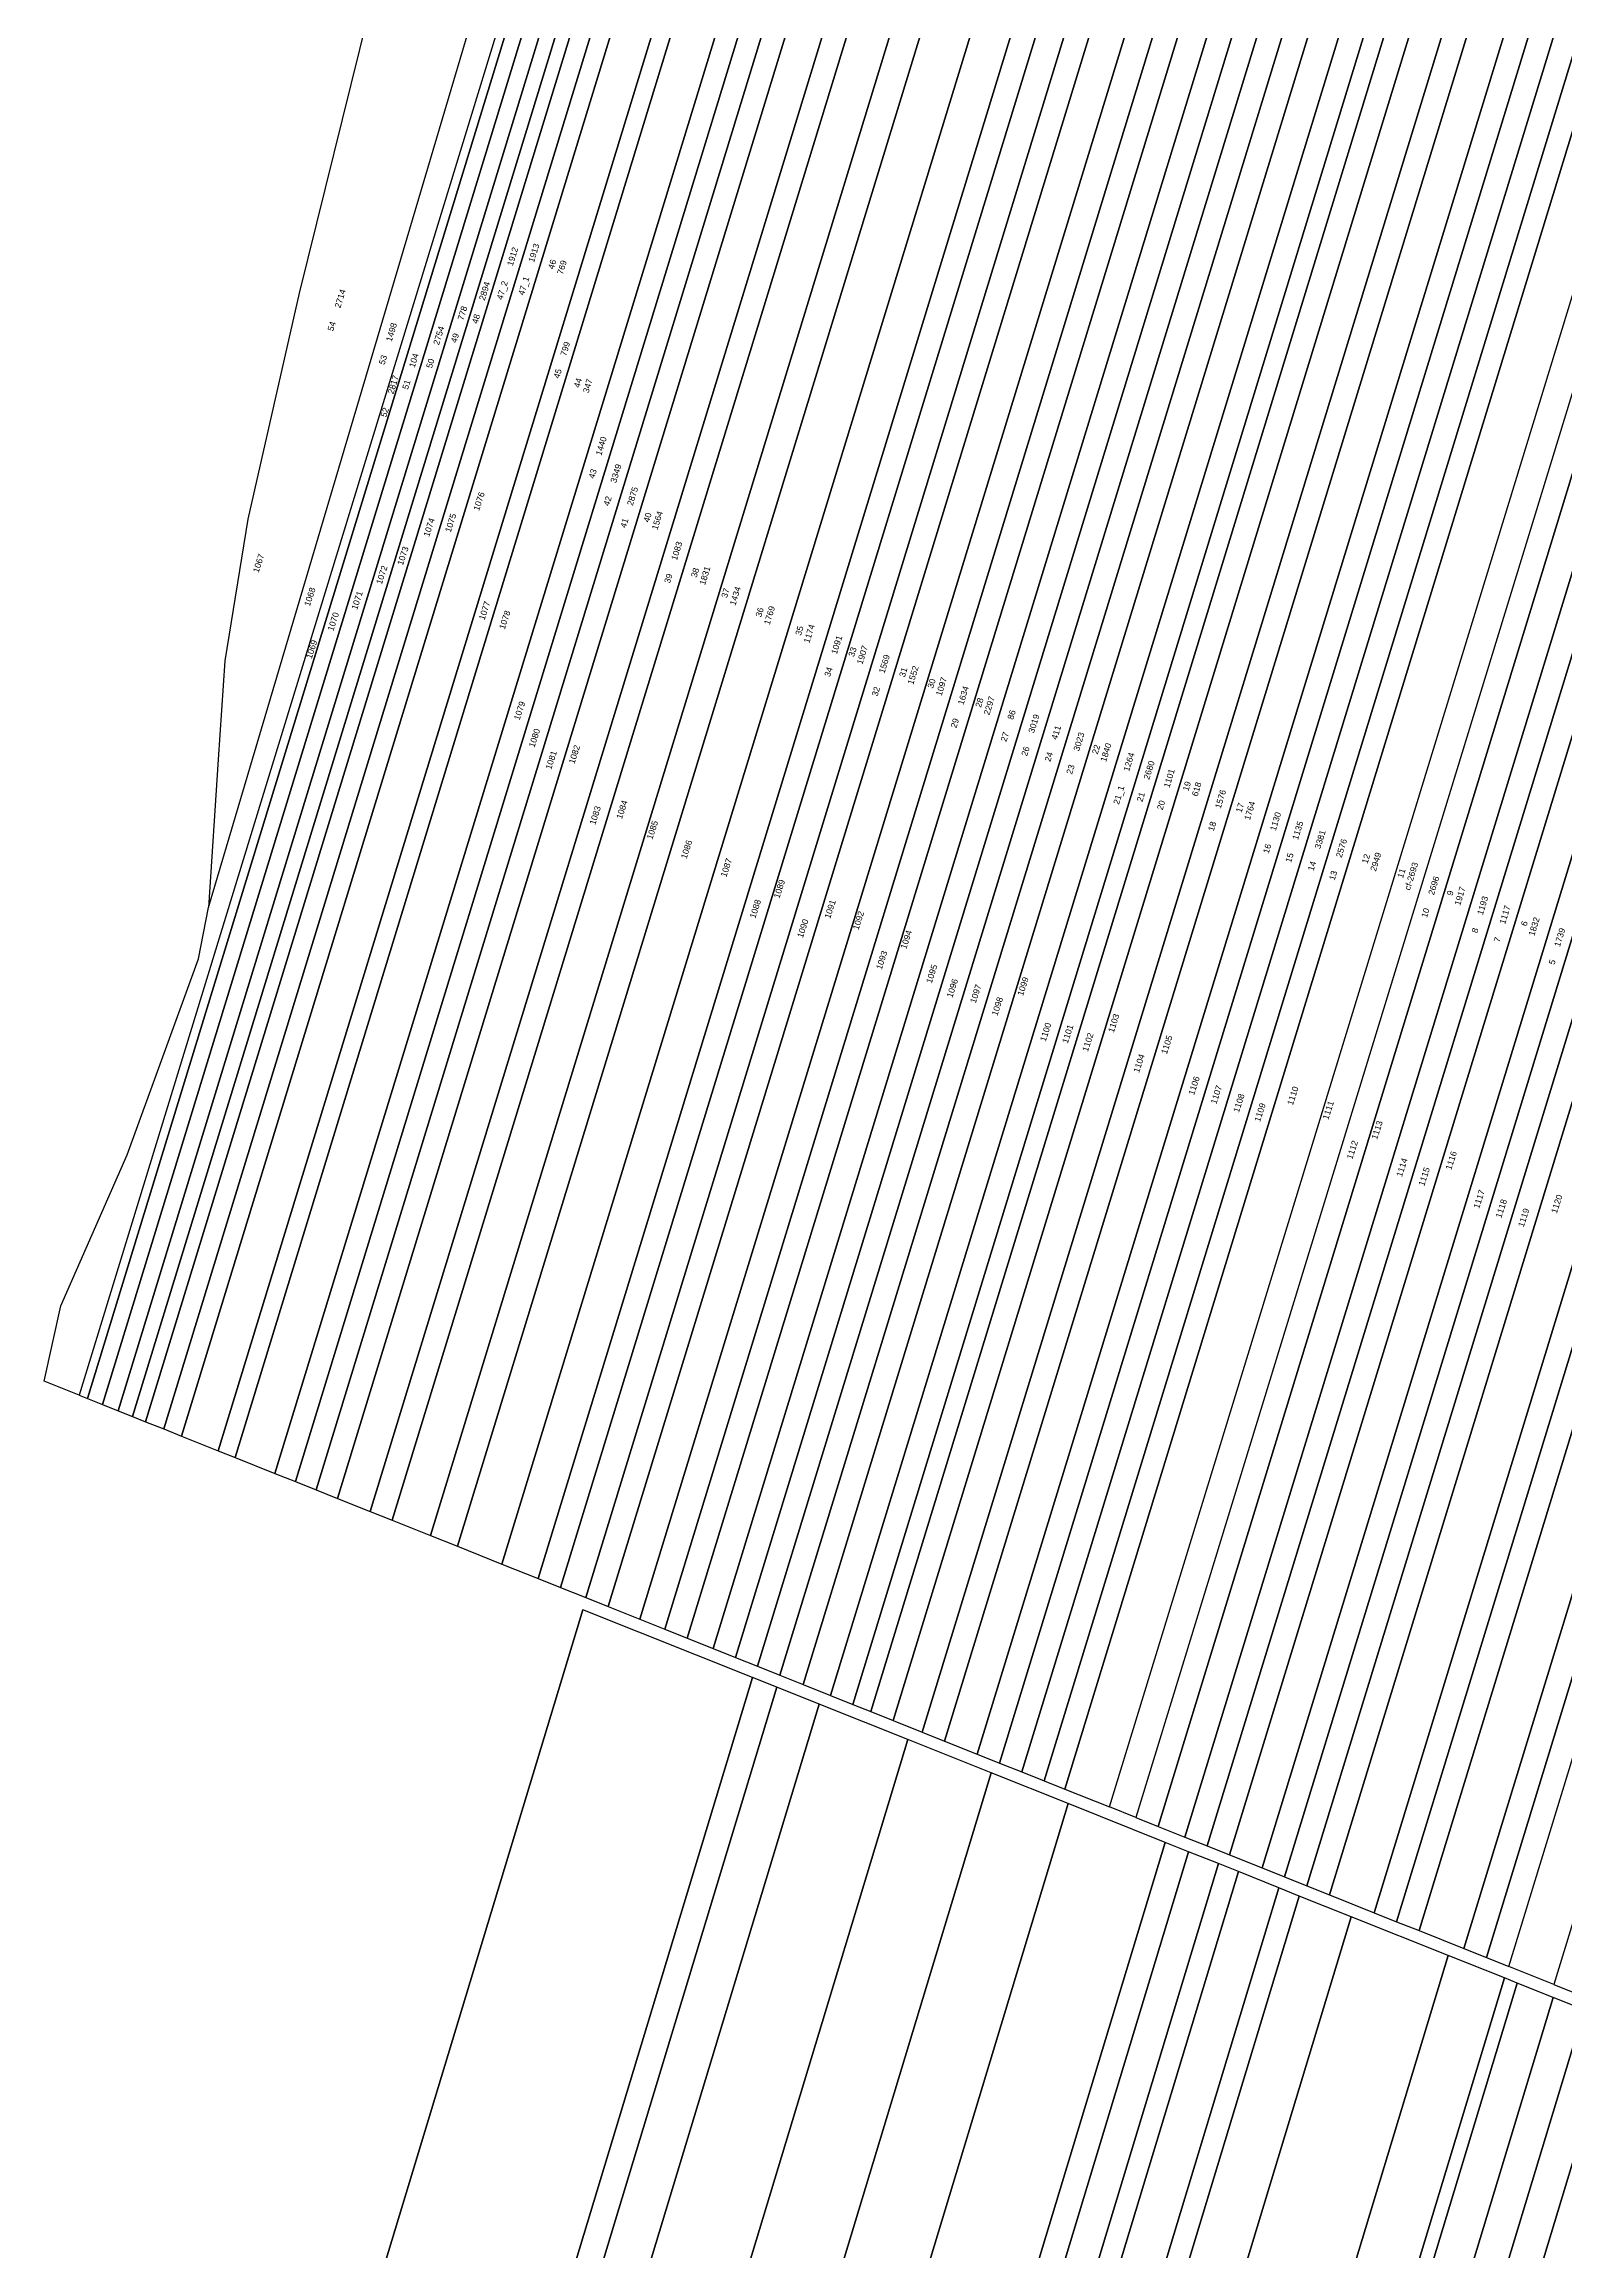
# Model space of a CAD drawing. Header units: millimetres. Extents: x 654897 to 656594, y 351646 to 354277.
# Drawn here: x 654897 to 655393, y 352215 to 352935 of the extents above; entities that cross this region are included whole.
import ezdxf
from ezdxf.enums import TextEntityAlignment as Align

# ---------------------------------------------------------------- set-up
doc = ezdxf.new("R2010")
doc.units = ezdxf.units.MM
for name, color, linetype in [('INDEX', 7, 'Continuous'), ('NrCadGeneral', 7, 'Continuous'), ('PARCELE', 7, 'Continuous'), ('TERENURI', 3, 'Continuous')]:
    doc.layers.add(name, color=color, linetype=linetype)
doc.styles.get("Standard").update_dxf_attribs({"font": 'arial.ttf'})
doc.styles.add('TIMES_NEW_ROMAN', font='arial.ttf')

msp = doc.modelspace()

# ---------------------------------------------------------------- linework, layer by layer
at = {"layer": 'TERENURI'}
for points in [[(654936.01, 352482.92), (655170.29, 353247.66), (655156.01, 353222.78), (654930.08, 352485.29)], [(654941.8, 352480.61), (655176.92, 353248.07), (655177.08, 353251.43), (655172.98, 353252.35), (655170.29, 353247.66), (654936.01, 352482.92)], [(655174.65, 353196.79), (655174.58, 353199.34), (655176.92, 353248.07), (654941.8, 352480.61), (654953.78, 352475.82)], [(655156.01, 353222.78), (655151.88, 353215.58), (655146.31, 353206.65), (654925.84, 352486.99), (654930.08, 352485.29)], [(655146.31, 353206.65), (655136.07, 353190.2), (654921.2, 352488.84), (654925.84, 352486.99)], [(655136.07, 353190.2), (655124.68, 353171.93), (654916.05, 352490.9), (654921.2, 352488.84)], [(655175.18, 353178.16), (655174.65, 353196.79), (654953.78, 352475.82), (654959.34, 352473.6)], [(655178.43, 353141.23), (655175.85, 353154.93), (655175.18, 353178.16), (654959.34, 352473.6), (654972.31, 352468.42)], [(655124.68, 353171.93), (655119.35, 353163.38), (655113.7, 353154.15), (654911.12, 352492.87), (654916.05, 352490.9)], [(654911.12, 352492.87), (655113.7, 353154.15), (655107.6, 353144.19), (654908.4, 352493.96)], [(655107.6, 353144.19), (654908.4, 352493.96), (654897.02, 352498.5), (654902.46, 352523.02), (654924.13, 352572.3), (654947.41, 352636.19), (654950.63, 352652.98), (655085.8, 353108.62)], [(655181.29, 353126.08), (655178.43, 353141.23), (654972.31, 352468.42), (654978.99, 352465.75)], [(655185.21, 353113.99), (655181.99, 353122.36), (655181.29, 353126.08), (654978.99, 352465.75), (654985.79, 352463.03)], [(655189.52, 353102.81), (655185.21, 353113.99), (654985.79, 352463.03), (654992.68, 352460.28)], [(655085.8, 353108.62), (655073.92, 353089.23), (655044.29, 353036.73), (655024.24, 352994.56), (655002.88, 352944.68), (655002.69, 352944.22), (654980.18, 352853.39), (654963.47, 352779.6), (654956, 352733.48), (654953.81, 352701.25), (654950.63, 352652.98)], [(655196.22, 353085.44), (655189.52, 353102.81), (654992.68, 352460.28), (655003.39, 352456)], [(655200.91, 353074.64), (655200.11, 353075.35), (655196.22, 353085.44), (655003.39, 352456), (655010.51, 352453.15)], [(655211.96, 353064.89), (655200.91, 353074.64), (655010.51, 352453.15), (655023.03, 352448.15)], [(655031.8, 352444.64), (655219.72, 353058.05), (655211.96, 353064.89), (655023.03, 352448.15)], [(655046.36, 352438.83), (655233.84, 353050.81), (655223.04, 353055.13), (655219.72, 353058.05), (655031.8, 352444.64)], [(655245.65, 353046.09), (655233.84, 353050.81), (655046.36, 352438.83), (655058.17, 352434.11)], [(655065.45, 352431.2), (655252.93, 353043.18), (655245.65, 353046.09), (655058.17, 352434.11)], [(655261.19, 353039.88), (655252.93, 353043.18), (655065.45, 352431.2), (655073.71, 352427.9)], [(655268.47, 353036.97), (655261.19, 353039.88), (655073.71, 352427.9), (655080.99, 352424.99)], [(655091.3, 352420.87), (655278.78, 353032.85), (655268.47, 353036.97), (655080.99, 352424.99)], [(655286.94, 353029.59), (655278.78, 353032.85), (655091.3, 352420.87), (655099.46, 352417.61)], [(655106.74, 352414.7), (655294.22, 353026.68), (655286.94, 353029.59), (655099.46, 352417.61)], [(655302.69, 353023.3), (655294.22, 353026.68), (655106.74, 352414.7), (655115.2, 352411.32)], [(655122.48, 352408.41), (655309.97, 353020.39), (655302.69, 353023.3), (655115.2, 352411.32)], [(655317.24, 353017.48), (655309.97, 353020.39), (655122.48, 352408.41), (655129.76, 352405.5)], [(655137.04, 352402.59), (655324.52, 353014.57), (655317.24, 353017.48), (655129.76, 352405.5)], [(655332.06, 353011.49), (655325.43, 353014.21), (655324.52, 353014.57), (655137.04, 352402.59), (655144.6, 352399.57)], [(655340.94, 353007.83), (655332.06, 353011.49), (655144.6, 352399.57), (655153.51, 352396.01)], [(655348.19, 353004.84), (655340.94, 353007.83), (655153.51, 352396.01), (655160.79, 352393.1)], [(655354.07, 353002.43), (655348.19, 353004.84), (655160.79, 352393.1), (655166.68, 352390.75)], [(655173.96, 352387.84), (655361.33, 352999.44), (655354.07, 353002.43), (655166.68, 352390.75)], [(655183.43, 352384.06), (655370.76, 352995.56), (655361.33, 352999.44), (655173.96, 352387.84)], [(655378.02, 352992.57), (655370.76, 352995.56), (655183.43, 352384.06), (655190.71, 352381.14)], [(655201.39, 352376.88), (655388.67, 352988.18), (655378.02, 352992.57), (655190.71, 352381.14)], [(655395.93, 352985.2), (655388.67, 352988.18), (655201.39, 352376.88), (655208.68, 352373.96)], [(655403.2, 352982.21), (655395.93, 352985.2), (655208.68, 352373.96), (655215.97, 352371.05)], [(655410.46, 352979.22), (655403.2, 352982.21), (655215.97, 352371.05), (655223.26, 352368.14)], [(655229.93, 352365.47), (655417.11, 352976.48), (655410.46, 352979.22), (655223.26, 352368.14)], [(655244.51, 352359.65), (655431.65, 352970.5), (655417.11, 352976.48), (655229.93, 352365.47)], [(655440.2, 352966.97), (655253.1, 352356.22), (655244.51, 352359.65), (655431.65, 352970.5)], [(655447.47, 352963.98), (655440.2, 352966.97), (655253.1, 352356.22), (655260.39, 352353.3)], [(655456.11, 352960.34), (655449.88, 352962.99), (655447.47, 352963.98), (655260.39, 352353.3), (655269.08, 352349.83)], [(655463.36, 352957.26), (655456.11, 352960.34), (655269.08, 352349.83), (655276.38, 352346.91)], [(655283.67, 352344), (655470.6, 352954.18), (655463.36, 352957.26), (655276.38, 352346.91)], [(655481.18, 352949.68), (655470.6, 352954.18), (655283.67, 352344), (655294.32, 352339.74)], [(655301.63, 352336.82), (655488.43, 352946.59), (655481.18, 352949.68), (655294.32, 352339.74)], [(655308.94, 352333.9), (655495.69, 352943.51), (655488.43, 352946.59), (655301.63, 352336.82)], [(655502.95, 352940.42), (655495.69, 352943.51), (655308.94, 352333.9), (655316.24, 352330.98)], [(655517.47, 352934.25), (655502.95, 352940.42), (655316.24, 352330.98), (655330.87, 352325.14)], [(655524.73, 352931.16), (655517.47, 352934.25), (655330.87, 352325.14), (655338.18, 352322.22)], [(655532, 352928.07), (655524.73, 352931.16), (655338.18, 352322.22), (655345.5, 352319.29)], [(655546.53, 352921.88), (655532, 352928.07), (655345.5, 352319.29), (655360.14, 352313.44)], [(655553.8, 352918.79), (655546.53, 352921.88), (655360.14, 352313.44), (655367.46, 352310.52)], [(655561.08, 352915.7), (655553.8, 352918.79), (655367.46, 352310.52), (655374.78, 352307.59)], [(655389.44, 352301.73), (655374.78, 352307.59), (655561.08, 352915.7), (655575.63, 352909.51)], [(655582.91, 352906.41), (655575.63, 352909.51), (655389.44, 352301.73), (655396.77, 352298.8)], [(654958.02, 351840.37), (655128.09, 352401.86), (655072.78, 352423.96), (654900.98, 351856.76), (654912.67, 351852.38), (654935.55, 351846.9), (654956.44, 351841.4)], [(655072.78, 352423.96), (655072.78, 352423.96), (654900.98, 351856.76), (654900.98, 351856.76)], [(654965.23, 351834.84), (655136.02, 352398.69), (655128.09, 352401.86), (654958.02, 351840.37), (654964.39, 351836.17)], [(655149.79, 352393.19), (655136.02, 352398.69), (654965.23, 351834.84), (654973.31, 351822.06), (654974.5, 351814.44)], [(655178.79, 352381.6), (655149.79, 352393.19), (654974.5, 351814.44), (654976.79, 351799.77), (654978.84, 351779.99), (654976.14, 351728.05), (654970.83, 351695.02)], [(655205.94, 352370.75), (655178.79, 352381.6), (654970.83, 351695.02), (654969.2, 351684.9), (654969.79, 351683.71), (654976.99, 351673.68), (654988.58, 351663.06), (654991.17, 351661.68)], [(655231.08, 352360.71), (655205.94, 352370.75), (654991.17, 351661.68), (655001.51, 351656.14), (655016.37, 351651.84)], [(655050.77, 351648.48), (655262.67, 352348.08), (655231.08, 352360.71), (655016.37, 351651.84), (655027.29, 351648.67), (655042.82, 351646.4)], [(655270.35, 352345.01), (655262.67, 352348.08), (655050.77, 351648.48), (655060.12, 351650.94)], [(655280.04, 352341.14), (655270.35, 352345.01), (655060.12, 351650.94), (655065.71, 351652.4), (655072.07, 351654.53)], [(655080.21, 351657.26), (655286.56, 352338.54), (655280.04, 352341.14), (655072.07, 351654.53)], [(655299.76, 352333.26), (655286.56, 352338.54), (655080.21, 351657.26), (655084.62, 351658.73), (655096.78, 351663.1)], [(655306.44, 352330.59), (655299.76, 352333.26), (655096.78, 351663.1), (655105.18, 351666.13)], [(655126.03, 351672.35), (655323.35, 352323.83), (655306.44, 352330.59), (655105.18, 351666.13), (655106.49, 351666.59), (655125.65, 351672.3)], [(655355.02, 352311.18), (655323.35, 352323.83), (655126.03, 351672.35), (655148.65, 351675.55), (655154.45, 351651.75), (655155.4, 351652.11)], [(655373.36, 352303.85), (655355.02, 352311.18), (655155.4, 351652.11), (655175.96, 351659.9), (655178.8, 351661.5)], [(655377.54, 352302.18), (655373.36, 352303.85), (655178.8, 351661.5), (655184.45, 351664.69)], [(655200.19, 351673.34), (655389.24, 352297.5), (655377.54, 352302.18), (655184.45, 351664.69), (655199.43, 351673.14)], [(655399.31, 352293.48), (655389.24, 352297.5), (655200.19, 351673.34), (655212.45, 351676.57)], [(655409.49, 352289.41), (655399.31, 352293.48), (655212.45, 351676.57), (655224.86, 351679.85)], [(655424.25, 352283.52), (655409.49, 352289.41), (655224.86, 351679.85), (655240.27, 351683.92), (655242.82, 351684.52)]]:
    msp.add_lwpolyline(points, close=True, dxfattribs=at)

# ---------------------------------------------------------------- texts
at = {"layer": 'INDEX', "style": 'TIMES_NEW_ROMAN'}
for s, p in [('1912', (655049.82, 352865.29)), ('1913', (655056.76, 352866.48)), ('769', (655065.92, 352861.77)), ('2714', (654993.58, 352851.58)), ('2894', (655040.67, 352854.04)), ('778', (655033.47, 352846.82)), ('1498', (655010.31, 352840.63)), ('2754', (655025.74, 352839.52)), ('799', (655066.99, 352835.2)), ('104', (655017.6, 352831.41)), ('2817', (655010.88, 352823.51)), ('347', (655074.32, 352823.11)), ('1440', (655078.71, 352803.49)), ('3349', (655083.54, 352794.55)), ('2875', (655088.95, 352787.13)), ('1564', (655097.03, 352779.23)), ('1083', (655103.37, 352769.3)), ('1831', (655112.54, 352761.22)), ('1434', (655122.46, 352754.59)), ('1769', (655133.61, 352748.26)), ('1174', (655146.58, 352742.28)), ('1091', (655155.55, 352738.65)), ('1907', (655163.89, 352735.37)), ('1569', (655171.09, 352732.44)), ('1552', (655180.46, 352728.75)), ('1097', (655189.69, 352725.06)), ('1634', (655196.84, 352722.15)), ('2297', (655205.29, 352718.82)), ('86', (655212.58, 352715.85)), ('3019', (655219.86, 352712.95)), ('411', (655227.14, 352710.04)), ('3023', (655234.56, 352707.07)), ('1840', (655243.35, 352703.57)), ('1264', (655250.86, 352700.47)), ('2680', (655257.44, 352697.8)), ('1101', (655264.01, 352695.13)), ('618', (655272.95, 352691.57)), ('1576', (655280.74, 352688.35)), ('1764', (655290.28, 352684.55)), ('1130', (655298.68, 352681.07)), ('1135', (655305.95, 352678.12)), ('3381', (655313.23, 352675.17)), ('2576', (655320.2, 352672.34)), ('2949', (655331.38, 352667.89)), ('cf-2693', (655342.95, 352663.18)), ('2696', (655350.3, 352660.14)), ('1917', (655358.85, 352656.73)), ('1193', (655366.24, 352653.63)), ('1117', (655373.52, 352650.63)), ('1832', (655383.04, 352646.78)), ('1739', (655391.4, 352643.25))]:
    msp.add_text(s, height=2, rotation=72.9675, dxfattribs=at).set_placement(p, align=Align.MIDDLE_CENTER)
at = {"layer": 'NrCadGeneral'}
for s, p in [('1076', (655038.87, 352785.46)), ('1074', (655022.6, 352776.97)), ('1075', (655029.62, 352778.43)), ('1067', (654966.97, 352765.26)), ('1073', (655014.04, 352767.67)), ('1072', (655007.15, 352761.45)), ('1068', (654983.69, 352754.31)), ('1071', (654999.11, 352753.15)), ('1077', (655040.67, 352749.83)), ('1070', (654991.33, 352746.23)), ('1078', (655047.27, 352746.8)), ('1069', (654984.27, 352737.19)), ('1079', (655052.1, 352717.17)), ('1080', (655056.94, 352708.28)), ('1081', (655062.41, 352701.08)), ('1082', (655069.98, 352702.92)), ('1083', (655076.76, 352683.02)), ('1084', (655085.49, 352684.91)), ('1085', (655095.41, 352678.28)), ('1086', (655106.56, 352671.95)), ('1087', (655119.53, 352665.98)), ('1089', (655136.84, 352659.06)), ('1088', (655129, 352652.55)), ('1091', (655153.4, 352652.44)), ('1092', (655162.64, 352648.75)), ('1090', (655144.49, 352646.16)), ('1094', (655178.23, 352642.52)), ('1093', (655170.23, 352635.82)), ('1095', (655186.53, 352631.35)), ('1096', (655193.26, 352626.67)), ('1099', (655216.3, 352627.26)), ('1097', (655200.88, 352624.85)), ('1098', (655207.94, 352620.75)), ('1100', (655223.7, 352612.37)), ('1101', (655230.91, 352611.75)), ('1103', (655245.9, 352615.26)), ('1102', (655237.48, 352609.08)), ('1105', (655263.23, 352608.24)), ('1104', (655254.16, 352602.17)), ('1106', (655272.1, 352594.89)), ('1107', (655279.38, 352591.94)), ('1108', (655286.73, 352589.21)), ('1110', (655304.33, 352591.58)), ('1109', (655293.62, 352586.16)), ('1111', (655315.89, 352586.87)), ('1113', (655331.8, 352580.42)), ('1112', (655323.72, 352573.95)), ('1114', (655339.91, 352568.22)), ('1116', (655355.99, 352570.47)), ('1115', (655347.18, 352565.22)), ('1117', (655365.08, 352557.89)), ('1118', (655372.33, 352554.79)), ('1120', (655390.43, 352556.3)), ('1119', (655379.63, 352551.83))]:
    msp.add_text(s, height=2, rotation=72, dxfattribs=at).set_placement(p, align=Align.MIDDLE_CENTER)
at = {"layer": 'PARCELE', "style": 'TIMES_NEW_ROMAN'}
for s, p in [('46', (655062.72, 352862.75)), ('47_2', (655046.44, 352854.26)), ('47_1', (655053.47, 352855.72)), ('48', (655037.89, 352844.96)), ('54', (654990.81, 352842.55)), ('49', (655031, 352838.74)), ('53', (655007.54, 352831.6)), ('50', (655022.96, 352830.44)), ('51', (655015.18, 352823.52)), ('45', (655064.52, 352827.12)), ('44', (655071.12, 352824.09)), ('52', (655008.12, 352814.48)), ('43', (655075.94, 352794.46)), ('42', (655080.79, 352785.57)), ('41', (655086.26, 352778.38)), ('40', (655093.82, 352780.21)), ('39', (655100.61, 352760.31)), ('38', (655109.34, 352762.2)), ('37', (655119.25, 352755.57)), ('36', (655130.41, 352749.25)), ('35', (655143.37, 352743.27)), ('33', (655160.69, 352736.35)), ('34', (655152.85, 352729.84)), ('31', (655177.25, 352729.73)), ('32', (655168.33, 352723.45)), ('30', (655186.49, 352726.04)), ('29', (655194.07, 352713.12)), ('28', (655202.08, 352719.81)), ('27', (655210.38, 352708.64)), ('26', (655217.11, 352703.96)), ('24', (655224.72, 352702.14)), ('22', (655240.15, 352704.55)), ('23', (655231.79, 352698.04)), ('19', (655269.75, 352692.55)), ('21_1', (655247.55, 352689.66)), ('21', (655254.75, 352689.04)), ('20', (655261.33, 352686.37)), ('17', (655287.08, 352685.53)), ('18', (655278.01, 352679.46)), ('16', (655295.95, 352672.18)), ('15', (655303.23, 352669.23)), ('14', (655310.57, 352666.51)), ('13', (655317.47, 352663.45)), ('12', (655328.18, 352668.87)), ('11', (655339.74, 352664.16)), ('9', (655355.65, 352657.71)), ('10', (655347.57, 352651.24)), ('8', (655363.75, 352645.51)), ('7', (655371.03, 352642.51)), ('6', (655379.84, 352647.77)), ('5', (655388.93, 352635.18))]:
    msp.add_text(s, height=2, rotation=72.9675, dxfattribs=at).set_placement(p, align=Align.MIDDLE_CENTER)

doc.saveas('drawing.dxf')
